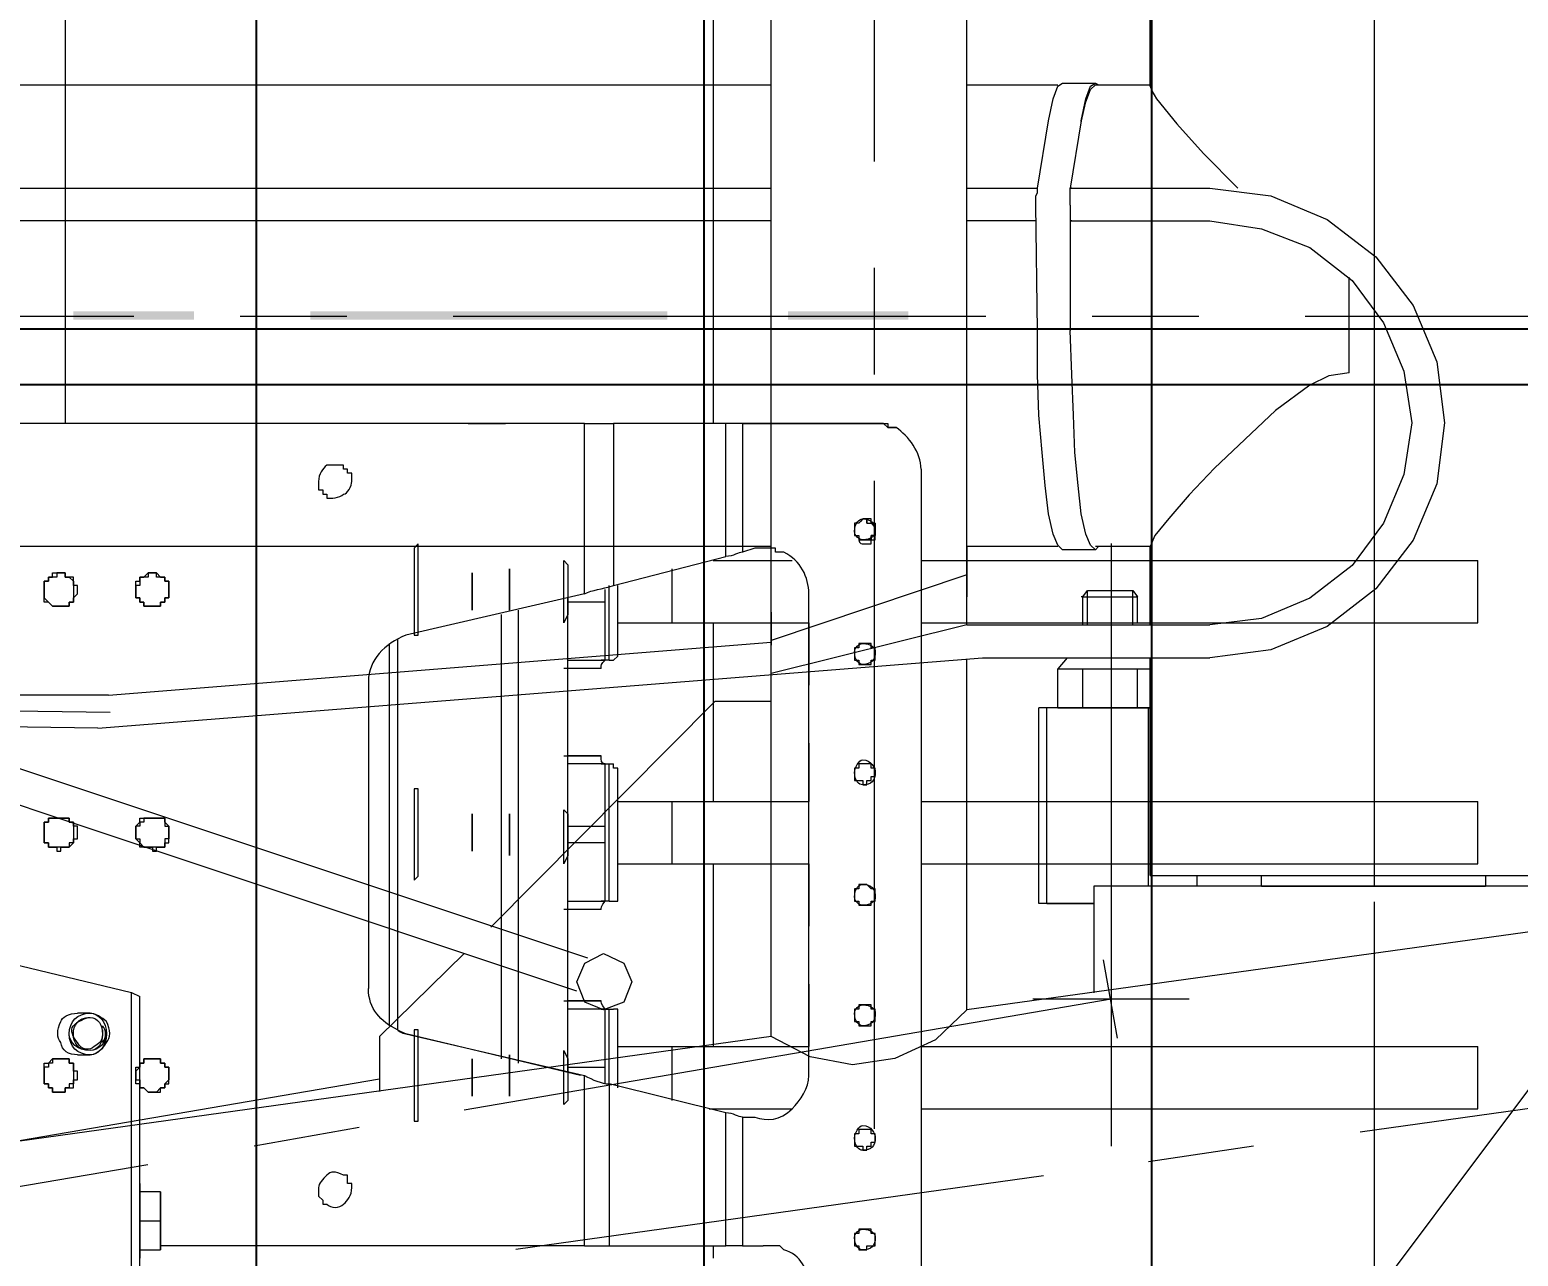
# Model space of a CAD drawing. Header units: millimetres. Extents: x 25083 to 52777, y 24772 to 45779.
# Drawn here: x 39298.4 to 39431.4, y 33623.3 to 33732.9 of the extents above; entities that cross this region are included whole.
import ezdxf

# ---------------------------------------------------------------- set-up
doc = ezdxf.new("R2010")
doc.units = ezdxf.units.MM
doc.layers.add('小车', color=7, linetype='Continuous')
doc.styles.get("Standard").update_dxf_attribs({"font": ''})
doc.styles.get('Standard').set_extended_font_data('SimSun')
doc.dimstyles.new('15', dxfattribs={"dimtxt": 15, "dimasz": 10, "dimexe": 2, "dimexo": 1, "dimgap": 1, "dimtad": 1, "dimdsep": 46, "dimtxsty": 'Standard', "dimcen": 2.5, "dimadec": 0, "dimazin": 0, "dimtfac": 1, "dimtmove": 2, "dimatfit": 3, "dimfxl": 1, "dimtolj": 1, "dimarcsym": 0})
doc.dimstyles.new('ISO-25', dxfattribs={"dimtxt": 2.5, "dimasz": 2.5, "dimexe": 1.25, "dimexo": 0.625, "dimtad": 1, "dimtxsty": 'Standard', "dimcen": 2.5, "dimadec": 0, "dimazin": 0, "dimtfac": 1, "dimtmove": 0, "dimatfit": 3, "dimfxl": 1, "dimarcsym": 0})

# ---------------------------------------------------------------- blocks, each defined once
blk = doc.blocks.new('*D925')
at = {"color": 0, "lineweight": -2}
for p, q in [((29677.86, 34881.66), (29677.86, 32448.29)), ((40733.02, 34757.65), (40733.02, 32448.29)), ((29680.36, 32449.54), (40730.52, 32449.54))]:
    blk.add_line(p, q, dxfattribs=at)
at = {"color": 0}
for points in [[(29680.36, 32449.96), (29680.36, 32449.13), (29677.86, 32449.54)], [(40730.52, 32449.13), (40730.52, 32449.96), (40733.02, 32449.54)]]:
    blk.add_solid(points, dxfattribs=at)
at = {"layer": 'DEFPOINTS', "color": 0}
for p in [(29677.86, 34882.29), (40733.02, 34758.27), (40733.02, 32449.54)]:
    blk.add_point(p, dxfattribs=at)
at = {"color": 0, "insert": (35205.44, 32451.63), "char_height": 2.5, "attachment_point": 5}
blk.add_mtext('11055,15', dxfattribs=at)
blk = doc.blocks.new('zw$D2F4')
h = blk.add_hatch(color=7)
edge = h.paths.add_edge_path(flags=0)
edge.add_spline(control_points=[(528.44, 114.01), (528.44, 114.01), (528.44, 124.78), (528.44, 124.78), (528.44, 124.78), (527.7, 124.78), (527.7, 124.78), (527.7, 124.78), (527.7, 114.01), (527.7, 114.01), (527.7, 114.01), (528.44, 114.01), (528.44, 114.01), (528.44, 114.01), (528.44, 114.01), (528.44, 114.01)], knot_values=[0, 0, 0, 0, 1, 1, 1, 2, 2, 2, 3, 3, 3, 4, 4, 4, 5, 5, 5, 5], degree=3, periodic=0)
edge = h.paths.add_edge_path(flags=0)
edge.add_spline(control_points=[(528.44, 135.55), (528.44, 135.55), (528.44, 167.48), (528.44, 167.48), (528.44, 167.48), (527.7, 167.48), (527.7, 167.48), (527.7, 167.48), (527.7, 135.55), (527.7, 135.55), (527.7, 135.55), (528.44, 135.55), (528.44, 135.55), (528.44, 135.55), (528.44, 135.55), (528.44, 135.55)], knot_values=[0, 0, 0, 0, 1, 1, 1, 2, 2, 2, 3, 3, 3, 4, 4, 4, 5, 5, 5, 5], degree=3, periodic=0)
edge = h.paths.add_edge_path(flags=0)
edge.add_spline(control_points=[(528.44, 177.88), (528.44, 177.88), (528.44, 188.65), (528.44, 188.65), (528.44, 188.65), (527.7, 188.65), (527.7, 188.65), (527.7, 188.65), (527.7, 177.88), (527.7, 177.88), (527.7, 177.88), (528.44, 177.88), (528.44, 177.88), (528.44, 177.88), (528.44, 177.88), (528.44, 177.88)], knot_values=[0, 0, 0, 0, 1, 1, 1, 2, 2, 2, 3, 3, 3, 4, 4, 4, 5, 5, 5, 5], degree=3, periodic=0)
edge = h.paths.add_edge_path(flags=0)
edge.add_spline(control_points=[(528.44, 199.42), (528.44, 199.42), (528.44, 231.36), (528.44, 231.36), (528.44, 231.36), (527.7, 231.36), (527.7, 231.36), (527.7, 231.36), (527.7, 199.42), (527.7, 199.42), (527.7, 199.42), (528.44, 199.42), (528.44, 199.42), (528.44, 199.42), (528.44, 199.42), (528.44, 199.42)], knot_values=[0, 0, 0, 0, 1, 1, 1, 2, 2, 2, 3, 3, 3, 4, 4, 4, 5, 5, 5, 5], degree=3, periodic=0)
at = {"color": 7, "lineweight": 5}
for points in [[(518.42, 142.97), (518.42, 199.05)], [(518.42, 153.37), (518.42, 198.31)], [(461.6, 189.76), (461.6, 190.51), (461.23, 190.51), (461.23, 190.88), (460.86, 190.88), (460.86, 191.25), (459.37, 191.25), (459.37, 190.88), (459, 190.88), (459, 190.51), (458.63, 190.51), (458.63, 189.76)], [(458.63, 189.76), (458.63, 190.51), (459, 190.51), (459, 190.88), (459.37, 190.88), (459.37, 191.25), (461.23, 191.25), (461.23, 190.88), (461.6, 190.51), (461.6, 189.76)], [(483.14, 189.76), (483.14, 190.88), (482.77, 190.88), (482.77, 191.25), (482.4, 191.25), (480.91, 191.25), (480.91, 190.88), (480.54, 190.88), (480.54, 190.14), (480.17, 190.14), (480.17, 189.76)], [(480.54, 189.76), (480.54, 190.88), (480.91, 190.88), (480.91, 191.25), (481.28, 191.25), (482.77, 191.25), (482.77, 190.88), (483.14, 190.88), (483.14, 189.76)], [(505.05, 189.76), (505.05, 190.14), (504.68, 190.14), (504.68, 190.88), (504.31, 190.88), (504.31, 191.25), (502.82, 191.25), (502.08, 190.51), (502.08, 189.76)], [(502.08, 189.76), (502.08, 190.51), (502.45, 190.88), (502.45, 191.25), (502.82, 191.25), (504.31, 191.25), (504.31, 190.88), (504.68, 190.88), (504.68, 190.51), (505.05, 190.51), (505.05, 189.76)], [(458.63, 189.76), (458.63, 189.39), (459, 189.39), (459, 188.65), (459.37, 188.65), (459.74, 188.65), (459.74, 188.28), (460.49, 188.28), (460.49, 188.65), (461.23, 188.65), (461.23, 189.02), (461.6, 189.02), (461.6, 189.76)], [(461.6, 189.76), (461.6, 189.02), (461.23, 189.02), (461.23, 188.65), (460.86, 188.65), (459.37, 188.65), (459.37, 189.02), (459, 189.02), (459, 189.39), (458.63, 189.39), (458.63, 189.76)], [(480.17, 189.76), (480.54, 189.76), (480.54, 189.02), (480.91, 188.65), (481.28, 188.65), (481.28, 188.28), (482.4, 188.28), (482.4, 188.65), (482.77, 188.65), (482.77, 189.02), (483.14, 189.02), (483.14, 189.76)], [(483.14, 189.76), (483.14, 189.02), (482.77, 189.02), (482.77, 188.65), (482.4, 188.65), (480.91, 188.65), (480.91, 189.02), (480.54, 189.02), (480.54, 189.76)], [(502.08, 189.76), (502.08, 189.02), (502.45, 189.02), (502.45, 188.65), (502.82, 188.65), (503.19, 188.28), (503.93, 188.28), (503.93, 188.65), (504.68, 188.65), (504.68, 189.39), (505.05, 189.39), (505.05, 189.76)], [(505.05, 189.76), (505.05, 189.39), (504.68, 189.39), (504.68, 189.02), (504.31, 188.65), (502.45, 188.65), (502.45, 189.02), (502.08, 189.02), (502.08, 189.76)], [(580.06, 189.39), (518.42, 189.39)], [(427.06, 182.71), (467.17, 182.71)], [(444.89, 182.71), (443.77, 182.71)], [(447.12, 182.71), (444.52, 182.71)], [(444.52, 182.71), (444.52, 180.85)], [(444.89, 182.71), (445.63, 182.71)], [(445.63, 182.71), (447.12, 182.71)], [(449.72, 182.71), (447.12, 182.71)], [(447.12, 182.71), (447.12, 180.85)], [(448.97, 182.71), (447.12, 182.71)], [(449.72, 182.71), (448.97, 182.71)], [(450.46, 182.71), (449.72, 182.71)], [(449.72, 180.85), (449.72, 182.71)], [(461.6, 181.59), (461.6, 182.34), (461.23, 182.34), (461.23, 182.71), (460.86, 182.71), (460.49, 183.08), (459.74, 183.08), (459.74, 182.71), (459, 182.71), (459, 182.34), (458.63, 181.97), (458.63, 181.59)], [(458.63, 181.59), (458.63, 181.97), (459, 182.34), (459, 182.71), (459.37, 182.71), (459.37, 183.08), (460.86, 183.08), (460.86, 182.71), (461.23, 182.71), (461.23, 182.34), (461.6, 182.34), (461.6, 181.59)], [(467.54, 183.45), (467.17, 182.71)], [(483.14, 181.59), (483.14, 182.34), (482.77, 182.34), (482.77, 182.71), (482.4, 182.71), (482.4, 183.08), (481.28, 183.08), (481.28, 182.71), (480.91, 182.71), (480.54, 182.34), (480.54, 181.59), (480.17, 181.59)], [(480.54, 181.59), (480.54, 182.71), (480.91, 182.71), (481.28, 183.08), (482.4, 183.08), (482.77, 182.71), (483.14, 182.71), (483.14, 181.59)], [(505.05, 181.59), (505.05, 181.97), (504.68, 181.97), (504.68, 182.71), (504.31, 182.71), (503.93, 182.71), (503.93, 183.08), (502.82, 183.08), (502.82, 182.71), (502.45, 182.71), (502.45, 182.34), (502.08, 182.34), (502.08, 181.59)], [(502.08, 181.59), (502.08, 182.34), (502.45, 182.34), (502.45, 182.71), (502.82, 182.71), (502.82, 183.08), (504.31, 183.08), (504.31, 182.71), (504.68, 182.71), (504.68, 182.34), (505.05, 181.97), (505.05, 181.59)], [(458.63, 181.59), (458.63, 180.85), (459, 180.85), (459, 180.48), (459.37, 180.48), (459.37, 180.11), (460.86, 180.11), (460.86, 180.48), (461.23, 180.48), (461.23, 180.85), (461.6, 180.85), (461.6, 181.59)], [(461.6, 181.59), (461.6, 180.85), (461.23, 180.85), (461.23, 180.48), (460.86, 180.48), (460.86, 180.11), (459.74, 180.11), (459.37, 180.48), (459, 180.48), (459, 180.85), (458.63, 181.22), (458.63, 181.59)], [(480.17, 181.59), (480.17, 181.22), (480.54, 181.22), (480.54, 180.48), (480.91, 180.48), (480.91, 180.11), (482.4, 180.11), (482.77, 180.48), (483.14, 180.48), (483.14, 181.59)], [(483.14, 181.59), (483.14, 180.48), (482.77, 180.48), (482.4, 180.48), (482.4, 180.11), (481.28, 180.11), (481.28, 180.48), (480.54, 180.48), (480.54, 181.59)], [(502.08, 181.59), (502.08, 180.85), (502.45, 180.85), (502.45, 180.48), (502.82, 180.48), (502.82, 180.11), (504.31, 180.11), (504.31, 180.48), (504.68, 180.48), (504.68, 181.22), (505.05, 181.22), (505.05, 181.59)], [(505.05, 181.59), (505.05, 181.22), (504.68, 180.85), (504.68, 180.48), (504.31, 180.48), (504.31, 180.11), (502.82, 180.11), (502.82, 180.48), (502.45, 180.48), (502.45, 180.85), (502.08, 180.85), (502.08, 181.59)], [(444.52, 180.85), (446, 180.85)], [(446, 180.85), (444.52, 180.85)], [(446, 180.85), (444.52, 180.85)], [(444.89, 142.97), (444.89, 180.85)], [(446, 180.85), (448.6, 180.85)], [(448.6, 180.85), (446, 180.85)], [(447.12, 180.85), (446, 180.85)], [(448.6, 180.85), (447.12, 180.85)], [(448.6, 180.85), (449.72, 180.85)], [(449.72, 180.85), (448.6, 180.85)], [(449.72, 180.85), (448.6, 180.85)], [(450.09, 166.74), (449.34, 166.74), (448.97, 166.37), (448.6, 166.37), (448.6, 166)], [(513.22, 166.74), (512.48, 166.74), (512.48, 166.37), (512.1, 166.37), (512.1, 166), (511.73, 166)], [(450.09, 163.77), (450.46, 163.77), (450.46, 164.14), (451.2, 164.14), (451.2, 164.51)], [(513.22, 163.77), (513.96, 163.77), (513.96, 164.14), (514.33, 164.14), (514.33, 164.51), (514.7, 164.51)], [(495.39, 162.28), (467.91, 162.28)], [(464.2, 159.68), (463.83, 158.94)], [(499.11, 159.68), (464.2, 159.68)], [(498.74, 160.43), (464.57, 160.43)], [(460.11, 143.34), (463.83, 158.94)], [(463.83, 158.94), (460.11, 142.97)], [(503.19, 142.97), (499.48, 158.94)], [(460.11, 158.2), (456.03, 158.2), (456.03, 157.83), (458.26, 157.83), (458.63, 157.83), (460.11, 157.83)], [(460.11, 157.83), (464.2, 157.83), (464.2, 158.2), (461.97, 158.2), (461.6, 158.2), (460.11, 158.2)], [(481.65, 158.2), (477.57, 158.2), (477.94, 157.83), (479.8, 157.83), (480.17, 157.83), (481.65, 157.83)], [(481.65, 157.83), (485.74, 157.83), (485.74, 158.2), (483.51, 158.2), (483.14, 158.2), (481.65, 158.2)], [(503.56, 158.2), (499.48, 158.2), (499.48, 157.83), (501.71, 157.83), (502.08, 157.83), (503.19, 157.83)], [(503.19, 157.83), (507.65, 157.83), (507.28, 158.2), (505.42, 158.2), (504.68, 158.2), (503.56, 158.2)], [(503.19, 153), (501.71, 153), (502.08, 153), (503.56, 153)], [(503.56, 153), (505.05, 153), (504.68, 153), (503.19, 153)], [(518.42, 153.37), (518.42, 150.77)], [(461.6, 150.4), (501.33, 150.4)], [(518.42, 150.77), (518.42, 150.4)], [(518.42, 150.4), (518.42, 150.77)], [(518.42, 150.4), (518.42, 150.03)], [(503.56, 149.66), (501.71, 149.66), (502.08, 149.66), (503.19, 149.66)], [(503.19, 149.66), (505.42, 149.66), (504.68, 149.66), (503.56, 149.66)], [(501.71, 148.91), (461.23, 148.91)], [(460.11, 144.46), (457.89, 144.46), (457.51, 144.83), (458.26, 144.83), (458.63, 144.83), (460.11, 144.83)], [(460.11, 144.83), (462.34, 144.83), (461.6, 144.46), (460.11, 144.46)], [(460.49, 144.46), (502.82, 144.46)], [(460.86, 144.46), (460.86, 141.12)], [(466.06, 141.12), (466.06, 144.46)], [(466.8, 144.83), (466.8, 141.49)], [(466.8, 141.49), (466.8, 144.46)], [(474.97, 141.49), (474.97, 144.83)], [(475.71, 144.46), (475.71, 141.12)], [(481.65, 144.46), (479.8, 144.46), (479.05, 144.83), (480.17, 144.83), (481.65, 144.83)], [(480.91, 141.12), (480.91, 144.46)], [(481.65, 144.83), (483.88, 144.83), (483.51, 144.46), (483.14, 144.46), (481.65, 144.46)], [(482.4, 144.46), (482.4, 141.12)], [(487.97, 141.12), (487.97, 144.46)], [(488.71, 144.83), (488.71, 141.49)], [(488.71, 141.49), (488.71, 144.46)], [(496.51, 141.49), (496.51, 144.83)], [(497.25, 144.46), (497.25, 141.12)], [(503.19, 144.46), (501.33, 144.46), (500.59, 144.83), (501.71, 144.83), (502.08, 144.83), (503.56, 144.83)], [(502.45, 141.12), (502.45, 144.46)], [(503.56, 144.83), (506.16, 144.83), (505.79, 144.46), (505.05, 144.46), (504.68, 144.46), (503.19, 144.46)], [(444.89, 142.97), (460.11, 142.97)], [(503.19, 142.97), (518.42, 142.97)], [(459.37, 141.12), (459.74, 141.12)], [(459.74, 141.12), (460.11, 141.12)], [(460.11, 141.12), (460.86, 141.12)], [(460.86, 141.12), (466.06, 141.12)], [(466.06, 141.49), (466.06, 140.75)], [(475.71, 140.75), (475.71, 141.49)], [(475.71, 141.12), (480.91, 141.12)], [(482.4, 141.12), (487.97, 141.12)], [(487.97, 141.49), (487.97, 140.75)], [(497.25, 140.75), (497.25, 141.49)], [(497.25, 141.12), (502.45, 141.12)], [(502.45, 141.12), (503.56, 141.12)], [(459.37, 140.75), (444.89, 140.75)], [(444.89, 140.75), (444.89, 130.35)], [(456.77, 130.35), (459.37, 140.75)], [(459.37, 140.75), (466.06, 140.75)], [(462.71, 140), (462.71, 135.17)], [(463.46, 140), (466.06, 140), (466.06, 140.37)], [(466.06, 140.75), (466.06, 140.37)], [(475.71, 140.75), (475.71, 140), (476.45, 140), (479.05, 140)], [(475.71, 140.75), (483.51, 140.75), (484.25, 140.75), (487.97, 140.75)], [(479.05, 140), (479.05, 135.17)], [(484.62, 140), (484.62, 135.17)], [(484.99, 140), (487.59, 140), (487.59, 140.37), (487.97, 140.37)], [(487.97, 140.75), (487.97, 140.37)], [(497.25, 140.75), (497.25, 140.37), (497.62, 140), (497.99, 140), (500.59, 140)], [(497.25, 140.75), (500.96, 140.75), (501.33, 140.75), (503.19, 140.75)], [(500.59, 140), (500.59, 135.17)], [(503.19, 140.75), (503.93, 140.75)], [(503.56, 140), (503.93, 140)], [(518.42, 140.37), (503.93, 140.37)], [(503.93, 140.37), (506.53, 130.35)], [(518.42, 130.35), (518.42, 140.37)], [(460.11, 135.17), (457.89, 135.17)], [(462.71, 135.17), (460.11, 135.17)], [(462.71, 135.17), (462.71, 122.92)], [(479.05, 135.17), (479.05, 122.92)], [(481.65, 135.17), (479.05, 135.17)], [(484.62, 135.17), (481.65, 135.17)], [(484.62, 135.17), (484.62, 122.92)], [(500.59, 135.17), (500.59, 122.92)], [(503.19, 135.17), (500.59, 135.17)], [(505.42, 135.17), (503.19, 135.17)], [(457.14, 131.83), (457.14, 124.41)], [(444.89, 131.46), (443.77, 131.46)], [(479.05, 131.46), (462.71, 131.46)], [(500.59, 131.46), (484.62, 131.46)], [(506.16, 131.46), (506.16, 124.41)], [(580.06, 131.46), (518.42, 131.46)], [(444.89, 130.35), (456.77, 130.35)], [(506.53, 130.35), (518.42, 130.35)], [(456.4, 128.86), (444.89, 128.86)], [(444.89, 128.86), (444.89, 127)], [(456.4, 128.86), (456.4, 127.75)], [(518.42, 128.86), (506.91, 128.86)], [(507.28, 127.75), (506.91, 128.86)], [(506.91, 125.15), (506.91, 125.89), (507.28, 125.89), (507.28, 127.38), (507.28, 127.75)], [(518.42, 128.86), (518.42, 116.98)], [(518.42, 116.98), (518.42, 128.86)], [(444.52, 125.15), (444.89, 125.52), (444.89, 127)], [(460.11, 122.92), (503.19, 122.92)], [(467.91, 122.92), (462.71, 122.92)], [(463.08, 122.92), (467.91, 122.92)], [(463.08, 122.92), (467.91, 122.92)], [(468.28, 122.92), (467.91, 122.92)], [(468.28, 122.92), (467.91, 122.92)], [(473.85, 122.92), (473.48, 122.92)], [(473.48, 122.92), (473.85, 122.92)], [(478.68, 122.92), (473.85, 122.92)], [(478.68, 122.92), (473.85, 122.92)], [(479.05, 122.92), (473.85, 122.92)], [(489.82, 122.92), (484.62, 122.92)], [(484.62, 122.92), (484.99, 122.92)], [(484.99, 122.92), (484.62, 122.92)], [(484.99, 122.92), (489.82, 122.92)], [(484.99, 122.92), (489.82, 122.92)], [(495.39, 122.92), (495.02, 122.92)], [(495.39, 122.92), (500.22, 122.92)], [(500.22, 122.92), (495.39, 122.92)], [(500.59, 122.92), (495.39, 122.92)], [(500.59, 122.92), (500.22, 122.92)], [(500.59, 122.92), (500.22, 122.92)], [(445.63, 118.83), (444.89, 118.83), (444.89, 118.46), (444.52, 118.46)], [(444.52, 118.46), (444.52, 117.72), (444.89, 117.72), (444.89, 117.35), (444.89, 116.98), (445.63, 116.98)], [(446.37, 117.72), (446.37, 118.46), (446, 118.46), (446, 118.83), (445.63, 118.83)], [(453.8, 118.46), (453.8, 118.09), (453.43, 118.09), (453.43, 117.72), (453.8, 117.72), (453.8, 117.35), (454.17, 117.35), (454.17, 116.98), (454.54, 116.98)], [(454.54, 118.83), (453.8, 118.83), (453.8, 118.46)], [(455.29, 117.72), (455.29, 118.46), (454.91, 118.46), (454.91, 118.83), (454.54, 118.83)], [(465.68, 118.83), (464.94, 118.83), (464.94, 118.46), (464.57, 118.46)], [(464.57, 118.46), (464.57, 117.35), (464.94, 117.35), (464.94, 116.98), (465.68, 116.98)], [(466.43, 117.72), (466.43, 118.46), (466.06, 118.46), (466.06, 118.83), (465.68, 118.83)], [(476.08, 118.83), (475.71, 118.83), (475.71, 118.46), (475.34, 118.46)], [(475.34, 118.46), (475.34, 117.35), (475.71, 117.35), (475.71, 116.98), (476.08, 116.98)], [(477.2, 117.72), (477.2, 118.46), (476.82, 118.46), (476.82, 118.83), (476.08, 118.83)], [(486.48, 118.46), (486.48, 118.09), (486.11, 118.09), (486.11, 117.72), (486.48, 117.72), (486.48, 117.35), (486.85, 117.35), (486.85, 116.98), (487.22, 116.98)], [(487.22, 118.83), (486.48, 118.83), (486.48, 118.46)], [(487.97, 117.72), (487.97, 118.46), (487.59, 118.46), (487.59, 118.83), (487.22, 118.83)], [(497.99, 118.83), (497.25, 118.83), (497.25, 118.46), (496.88, 118.46)], [(496.88, 118.46), (496.88, 117.35), (497.25, 117.35), (497.25, 116.98), (497.99, 116.98)], [(498.74, 117.72), (498.74, 118.46), (498.36, 118.46), (498.36, 118.83), (497.99, 118.83)], [(508.39, 118.46), (508.02, 118.46)], [(508.02, 118.46), (508.02, 118.09)], [(508.76, 118.83), (508.39, 118.83)], [(509.13, 118.83), (508.76, 118.83)], [(445.63, 116.98), (446, 116.98), (446, 117.35), (446.37, 117.35), (446.37, 117.72)], [(454.54, 116.98), (454.91, 116.98), (454.91, 117.35), (455.29, 117.35), (455.29, 117.72)], [(465.68, 116.98), (466.06, 116.98), (466.06, 117.35), (466.43, 117.35), (466.43, 117.72)], [(476.08, 116.98), (476.82, 116.98), (476.82, 117.35), (477.2, 117.72)], [(487.22, 116.98), (487.59, 116.98), (487.59, 117.35), (487.97, 117.35), (487.97, 117.72)], [(497.99, 116.98), (498.36, 116.98), (498.36, 117.35), (498.74, 117.35), (498.74, 117.72)], [(507.65, 118.09), (507.65, 117.72)], [(507.65, 117.72), (507.65, 117.35), (508.02, 117.35)], [(508.02, 118.09), (508.02, 117.35)], [(508.76, 116.98), (508.39, 116.98), (508.39, 117.35), (508.02, 117.35), (508.02, 117.72), (508.02, 118.09)], [(508.76, 116.98), (508.39, 116.98), (508.39, 117.35), (508.02, 117.35), (508.02, 117.72), (508.02, 118.09)], [(508.02, 117.35), (508.39, 117.35)], [(509.5, 117.35), (509.5, 116.98), (509.13, 116.98)], [(509.88, 117.72), (509.5, 117.72)], [(509.5, 116.98), (509.5, 117.35), (509.88, 117.35), (509.88, 117.72)], [(509.88, 117.72), (509.5, 117.72)], [(509.5, 117.72), (509.5, 117.35)], [(509.5, 117.72), (509.5, 117.35)], [(508.02, 116.98), (508.76, 116.98)], [(508.39, 116.98), (509.13, 116.98)], [(508.76, 116.98), (509.13, 116.98)], [(509.13, 116.98), (508.76, 116.98)], [(509.13, 116.98), (508.76, 116.98)], [(509.13, 116.98), (509.5, 116.98)], [(509.13, 116.98), (509.5, 116.98)], [(518.05, 115.12), (518.05, 115.86), (518.42, 116.24), (518.42, 116.98)], [(518.42, 116.98), (518.42, 115.86), (518.05, 115.86), (518.05, 115.12)], [(514.33, 112.89), (417.04, 112.89)], [(457.14, 112.89), (457.14, 63.13)], [(462.71, 112.89), (462.71, 63.13)], [(479.05, 112.89), (479.05, 63.13)], [(484.62, 112.89), (484.62, 63.13)], [(500.59, 112.89), (500.59, 63.13)], [(506.16, 112.89), (506.16, 63.13)], [(457.14, 63.13), (458.26, 63.13), (460.11, 63.13)], [(460.11, 63.13), (462.71, 63.13)], [(479.05, 63.13), (479.8, 63.13), (481.65, 63.13)], [(481.65, 63.13), (484.25, 63.13), (484.62, 63.13)], [(500.59, 63.13), (501.33, 63.13), (503.19, 63.13)], [(503.19, 63.13), (505.79, 63.13), (506.16, 63.13)]]:
    blk.add_lwpolyline(points, dxfattribs=at)
at = {"color": 7, "lineweight": 0}
for points in [[(470.14, 194.22), (467.54, 183.45)], [(461.97, 188.28), (461.97, 187.16)], [(465.68, 187.16), (465.68, 188.28)], [(427.06, 183.45), (467.54, 183.45)]]:
    blk.add_lwpolyline(points, dxfattribs=at)
at = {"color": 7, "lineweight": 5}
for points in [[(460.11, 153), (458.26, 153), (458.63, 153)], [(460.11, 153), (461.6, 153)], [(481.65, 153), (480.17, 153)], [(481.65, 153), (483.51, 153), (483.14, 153)], [(460.11, 149.66), (458.26, 149.66), (458.63, 149.66)], [(460.11, 149.66), (461.97, 149.66), (461.6, 149.66)], [(481.65, 149.66), (479.8, 149.66), (480.17, 149.66)], [(481.65, 149.66), (483.51, 149.66), (483.14, 149.66)]]:
    blk.add_lwpolyline(points, close=True, dxfattribs=at)
at = {"color": 7, "lineweight": 0}
for points in [[(461.97, 188.28), (461.97, 189.02), (462.34, 189.76), (463.08, 189.76)], [(463.08, 189.76), (463.46, 190.14), (464.2, 190.14), (464.94, 189.76)], [(463.08, 188.28), (463.46, 188.65), (464.2, 189.02), (464.57, 188.65)], [(464.94, 189.76), (465.31, 189.76), (465.68, 189.02), (465.68, 188.28)], [(462.71, 186.79), (462.34, 187.16), (462.34, 187.91), (463.08, 188.28)], [(464.57, 188.65), (464.94, 188.28), (465.31, 187.54), (465.31, 187.16)], [(461.97, 187.16), (461.97, 186.79), (462.34, 186.05), (463.08, 185.68)], [(464.2, 186.05), (463.46, 186.05), (463.08, 186.05), (462.71, 186.79)], [(464.94, 185.68), (465.31, 186.05), (465.68, 186.79), (465.68, 187.16)], [(463.08, 185.68), (463.46, 185.31), (464.2, 185.31), (464.94, 185.68)]]:
    blk.add_open_spline(points, degree=3, dxfattribs=at)
at = {"color": 7, "lineweight": 5}
for points in [[(463.83, 189.02), (462.71, 189.02), (461.97, 188.28), (461.97, 187.16), (461.97, 186.42), (462.71, 185.68), (463.83, 185.68), (464.94, 185.68), (465.68, 186.42), (465.68, 187.16), (465.68, 188.28), (464.94, 189.02), (463.83, 189.02)], [(463.83, 189.02), (463.08, 189.02), (462.34, 188.28), (462.34, 187.16), (462.34, 186.42), (463.08, 185.68), (463.83, 185.68), (464.94, 185.68), (465.68, 186.42), (465.68, 187.16), (465.68, 188.28), (464.94, 189.02), (463.83, 189.02)], [(463.83, 188.65), (463.08, 188.65), (462.34, 188.28), (462.34, 187.16), (462.34, 186.42), (463.08, 186.05), (463.83, 186.05), (464.57, 186.05), (465.31, 186.42), (465.31, 187.16), (465.31, 188.28), (464.57, 188.65), (463.83, 188.65)], [(445.63, 118.83), (444.89, 118.83), (444.52, 118.46), (444.52, 118.09), (444.52, 117.35), (444.89, 116.98), (445.63, 116.98), (446, 116.98), (446.37, 117.35), (446.37, 118.09), (446.37, 118.46), (446, 118.83), (445.63, 118.83)], [(445.63, 118.83), (444.89, 118.83), (444.52, 118.46), (444.52, 118.09), (444.52, 117.35), (444.89, 116.98), (445.63, 116.98), (446, 116.98), (446.37, 117.35), (446.37, 118.09), (446.37, 118.46), (446, 118.83), (445.63, 118.83)], [(454.54, 118.83), (453.8, 118.83), (453.43, 118.46), (453.43, 118.09), (453.43, 117.35), (453.8, 116.98), (454.54, 116.98), (454.91, 116.98), (455.66, 117.35), (455.66, 118.09), (455.66, 118.46), (454.91, 118.83), (454.54, 118.83)], [(454.54, 118.83), (453.8, 118.83), (453.43, 118.46), (453.43, 118.09), (453.43, 117.35), (453.8, 116.98), (454.54, 116.98), (454.91, 116.98), (455.66, 117.35), (455.66, 118.09), (455.66, 118.46), (454.91, 118.83), (454.54, 118.83)], [(465.68, 118.83), (464.94, 118.83), (464.57, 118.46), (464.57, 118.09), (464.57, 117.35), (464.94, 116.98), (465.68, 116.98), (466.06, 116.98), (466.43, 117.35), (466.43, 118.09), (466.43, 118.46), (466.06, 118.83), (465.68, 118.83)], [(465.68, 118.83), (464.94, 118.83), (464.57, 118.46), (464.57, 118.09), (464.57, 117.35), (464.94, 116.98), (465.68, 116.98), (466.06, 116.98), (466.43, 117.35), (466.43, 118.09), (466.43, 118.46), (466.06, 118.83), (465.68, 118.83)], [(476.08, 118.83), (475.71, 118.83), (475.34, 118.46), (475.34, 118.09), (475.34, 117.35), (475.71, 116.98), (476.08, 116.98), (476.82, 116.98), (477.2, 117.35), (477.2, 118.09), (477.2, 118.46), (476.82, 118.83), (476.08, 118.83)], [(476.08, 118.83), (475.71, 118.83), (475.34, 118.46), (475.34, 118.09), (475.34, 117.35), (475.71, 116.98), (476.08, 116.98), (476.82, 116.98), (477.2, 117.35), (477.2, 118.09), (477.2, 118.46), (476.82, 118.83), (476.08, 118.83)], [(487.22, 118.83), (486.48, 118.83), (486.11, 118.46), (486.11, 118.09), (486.11, 117.35), (486.48, 116.98), (487.22, 116.98), (487.59, 116.98), (488.34, 117.35), (488.34, 118.09), (488.34, 118.46), (487.59, 118.83), (487.22, 118.83)], [(487.22, 118.83), (486.48, 118.83), (486.11, 118.46), (486.11, 118.09), (486.11, 117.35), (486.48, 116.98), (487.22, 116.98), (487.59, 116.98), (488.34, 117.35), (488.34, 118.09), (488.34, 118.46), (487.59, 118.83), (487.22, 118.83)], [(497.99, 118.83), (497.25, 118.83), (496.88, 118.46), (496.88, 118.09), (496.88, 117.35), (497.25, 116.98), (497.99, 116.98), (498.36, 116.98), (498.74, 117.35), (498.74, 118.09), (498.74, 118.46), (498.36, 118.83), (497.99, 118.83)], [(497.99, 118.83), (497.25, 118.83), (496.88, 118.46), (496.88, 118.09), (496.88, 117.35), (497.25, 116.98), (497.99, 116.98), (498.36, 116.98), (498.74, 117.35), (498.74, 118.09), (498.74, 118.46), (498.36, 118.83), (497.99, 118.83)], [(508.76, 118.83), (508.39, 118.83), (508.02, 118.46), (508.02, 118.09), (508.02, 117.35), (508.39, 116.98), (508.76, 116.98), (509.5, 116.98), (509.88, 117.35), (509.88, 118.09), (509.88, 118.46), (509.5, 118.83), (508.76, 118.83)], [(508.76, 118.83), (508.39, 118.83), (508.02, 118.46), (508.02, 118.09), (508.02, 117.35), (508.39, 116.98), (508.76, 116.98), (509.5, 116.98), (509.88, 117.35), (509.88, 118.09), (509.88, 118.46), (509.5, 118.83), (508.76, 118.83)]]:
    blk.add_open_spline(points, degree=3, knots=[0, 0, 0, 0, 1, 1, 1, 2, 2, 2, 3, 3, 3, 4, 4, 4, 4], dxfattribs=at)
for points in [[(463.08, 186.05), (463.46, 185.68), (464.2, 185.68), (464.57, 186.05)], [(451.2, 166), (450.83, 166.37), (450.46, 166.74), (450.09, 166.74)], [(514.7, 166), (514.33, 166.37), (513.96, 166.74), (513.22, 166.74)], [(448.6, 166), (448.23, 165.63), (448.23, 164.88), (448.6, 164.51)], [(451.2, 164.51), (451.57, 165.25), (451.57, 165.63), (451.2, 166)], [(511.73, 166), (511.73, 165.63), (511.73, 164.88), (512.1, 164.51)], [(514.7, 164.51), (514.7, 165.25), (514.7, 165.63), (514.7, 166)], [(448.6, 164.51), (448.97, 164.14), (449.34, 163.77), (450.09, 163.77)], [(512.1, 164.51), (512.1, 164.14), (512.85, 163.77), (513.22, 163.77)], [(464.2, 159.68), (464.94, 161.17), (466.06, 162.28), (467.91, 162.28)], [(499.48, 158.94), (498.74, 160.8), (497.25, 162.28), (495.39, 162.28)], [(464.2, 159.68), (464.2, 159.68), (463.83, 159.31), (463.83, 158.94)], [(444.89, 142.97), (444.89, 142.23), (444.89, 141.49), (444.89, 140.75)], [(460.11, 142.97), (459.74, 142.23), (459.37, 141.49), (459.37, 140.75)], [(503.19, 142.97), (503.56, 142.23), (503.56, 141.49), (503.93, 140.37)], [(518.42, 142.97), (518.42, 142.23), (518.42, 141.49), (518.42, 140.37)], [(466.06, 141.12), (466.43, 141.49), (466.8, 141.49), (466.8, 141.49)], [(474.97, 141.49), (474.97, 141.49), (475.34, 141.49), (475.71, 141.12)], [(480.91, 141.12), (481.28, 141.12), (482.02, 141.12), (482.4, 141.12)], [(487.97, 141.12), (487.97, 141.49), (488.34, 141.49), (488.71, 141.49)], [(496.51, 141.49), (496.88, 141.49), (496.88, 141.49), (497.25, 141.12)], [(459, 140), (459.74, 140), (460.49, 140), (461.23, 140)], [(461.23, 140), (461.6, 140), (461.6, 140), (461.97, 140)], [(461.97, 140), (462.34, 140), (462.71, 140), (463.46, 140)], [(479.05, 140), (479.42, 140), (479.8, 140), (479.8, 140)], [(479.8, 140), (480.17, 140), (480.54, 140), (480.91, 140)], [(480.91, 140), (481.65, 140), (482.02, 140), (482.77, 140)], [(482.77, 140), (483.14, 140), (483.51, 140), (483.51, 140)], [(483.51, 140), (484.25, 140), (484.62, 140), (484.99, 140)], [(500.59, 140), (500.96, 140), (501.33, 140), (501.71, 140)], [(501.71, 140), (501.71, 140), (502.08, 140), (502.45, 140)], [(502.45, 140), (502.82, 140), (503.19, 140), (503.56, 140)], [(444.89, 128.86), (444.89, 129.23), (444.89, 129.6), (444.89, 130.35)], [(456.4, 128.86), (456.4, 129.23), (456.77, 129.6), (456.77, 130.35)], [(506.91, 128.86), (506.91, 129.23), (506.53, 129.6), (506.53, 130.35)], [(518.42, 128.86), (518.42, 129.23), (518.42, 129.6), (518.42, 130.35)], [(456.4, 127.75), (456.03, 126.63), (456.03, 125.52), (457.14, 124.41)], [(441.17, 122.92), (442.66, 122.92), (444.15, 123.66), (444.52, 125.15)], [(503.19, 122.92), (504.68, 122.92), (506.16, 123.66), (506.91, 125.15)], [(457.14, 124.41), (457.89, 123.66), (459, 122.92), (460.11, 122.92)], [(508.02, 118.46), (507.65, 118.46), (507.65, 118.09), (507.65, 118.09)], [(508.39, 118.83), (508.39, 118.83), (508.39, 118.46), (508.39, 118.46)], [(508.76, 118.83), (508.76, 118.83), (508.76, 118.83), (508.76, 118.83)], [(509.5, 118.83), (509.13, 118.83), (509.13, 118.83), (509.13, 118.83)], [(509.13, 118.83), (509.13, 118.83), (509.13, 118.83), (509.13, 118.83)], [(509.13, 118.83), (509.13, 118.83), (509.13, 118.83), (509.13, 118.83)], [(509.5, 118.46), (509.5, 118.83), (509.5, 118.83), (509.5, 118.83)], [(509.88, 118.09), (509.5, 118.46), (509.5, 118.46), (509.5, 118.46)], [(509.5, 118.46), (509.5, 118.46), (509.5, 118.46), (509.5, 118.46)], [(508.02, 117.35), (508.02, 116.98), (508.02, 116.98), (508.02, 116.98)], [(509.13, 116.98), (509.13, 116.98), (509.5, 117.35), (509.5, 117.35)], [(509.5, 117.72), (509.5, 117.72), (509.5, 117.72), (509.88, 117.72)], [(509.5, 117.35), (509.5, 117.35), (509.5, 117.35), (509.5, 117.35)], [(509.88, 117.72), (509.88, 117.72), (509.88, 117.72), (509.88, 118.09)], [(509.88, 118.09), (509.88, 118.09), (509.88, 118.09), (509.88, 118.09)], [(508.02, 116.98), (508.39, 116.98), (508.39, 116.98), (508.39, 116.98)], [(509.13, 116.98), (509.13, 116.98), (509.13, 116.98), (509.13, 116.98)], [(509.13, 116.98), (509.13, 116.98), (509.13, 116.98), (509.13, 116.98)], [(514.33, 112.89), (515.82, 112.89), (517.3, 114.01), (518.05, 115.12)]]:
    blk.add_open_spline(points, degree=3, dxfattribs=at)
blk = doc.blocks.new('*D469')
at = {"layer": 'DEFPOINTS', "color": 0}
for p in [(36061.19, 116692.22), (36180.04, 116685.35), (36180.04, 116527.03)]:
    blk.add_point(p, dxfattribs=at)
at = {"layer": '小车', "color": 0, "linetype": 'Continuous', "lineweight": -2}
for p, q in [((36061.19, 116691.22), (36061.19, 116525.03)), ((36180.04, 116684.35), (36180.04, 116525.03)), ((36071.19, 116527.03), (36084.17, 116527.03)), ((36170.04, 116527.03), (36146.42, 116527.03))]:
    blk.add_line(p, q, dxfattribs=at)
at = {"layer": '小车', "color": 0}
for points in [[(36071.19, 116528.7), (36071.19, 116525.37), (36061.19, 116527.03)], [(36170.04, 116528.7), (36170.04, 116525.37), (36180.04, 116527.03)]]:
    blk.add_solid(points, dxfattribs=at)
at = {"layer": '小车', "color": 0, "insert": (36115.3, 116527.03), "char_height": 15, "attachment_point": 5}
blk.add_mtext('\\A1;118.85', dxfattribs=at)
blk = doc.blocks.new('*D470')
at = {"layer": 'DEFPOINTS', "color": 0}
for p in [(36180.04, 116639.33), (36197.54, 116639.33), (36197.54, 116438.26)]:
    blk.add_point(p, dxfattribs=at)
at = {"layer": '小车', "color": 0, "linetype": 'Continuous', "lineweight": -2}
for p, q in [((36180.04, 116638.33), (36180.04, 116436.26)), ((36197.54, 116638.33), (36197.54, 116436.26)), ((36170.04, 116438.26), (36160.04, 116438.26)), ((36180.04, 116438.26), (36197.54, 116438.26)), ((36207.54, 116438.26), (36217.54, 116438.26))]:
    blk.add_line(p, q, dxfattribs=at)
at = {"layer": '小车', "color": 0}
for points in [[(36170.04, 116439.93), (36170.04, 116436.59), (36180.04, 116438.26)], [(36207.54, 116439.93), (36207.54, 116436.59), (36197.54, 116438.26)]]:
    blk.add_solid(points, dxfattribs=at)
at = {"layer": '小车', "color": 0, "insert": (36193.65, 116438.26), "char_height": 15, "attachment_point": 5}
blk.add_mtext('\\A1;17.5', dxfattribs=at)
blk = doc.blocks.new('zw$AA32')
at = {"color": 6}
for points in [[(791.32, 227.5), (10738.68, 227.5)], [(10738.68, 222.5), (791.32, 222.5)]]:
    blk.add_lwpolyline(points, dxfattribs=at)
blk = doc.blocks.new('A$C1A4175F5')
at = {"layer": '小车', "color": 7, "lineweight": 0}
for points in [[(247.215, 442.635), (867.071, 649.533)], [(246.235, 445.574), (853.493, 648.133)], [(229.857, 438.575), (229.857, 567.502)], [(212.358, 475.391), (212.358, 564.982)], [(195.98, 523.546), (195.98, 553.083)], [(195.98, 523.546), (195.84, 523.126), (195.42, 522.426), (193.6, 520.187), (191.221, 517.527), (188.141, 514.447)], [(200.88, 523.686), (195.98, 523.686)], [(200.88, 523.826), (200.6, 523.686)], [(202.139, 520.467), (201.719, 522.426), (201.3, 523.546), (200.88, 523.826)], [(203.819, 523.826), (200.88, 523.826)], [(202.139, 520.327), (201.719, 522.146), (201.3, 523.266), (200.88, 523.686)], [(205.079, 520.467), (204.659, 522.426), (204.239, 523.546), (203.819, 523.826)], [(212.358, 523.686), (204.239, 523.686)], [(325.187, 523.686), (229.857, 523.686)], [(202.139, 520.467), (203.119, 514.447)], [(206.059, 514.447), (205.079, 520.467)], [(190.661, 514.447), (185.201, 513.747), (180.162, 511.647), (175.822, 508.288), (172.462, 503.948), (170.363, 498.909), (169.663, 493.449), (170.363, 487.99), (172.462, 482.95), (175.822, 478.611), (180.162, 475.251), (185.201, 473.151), (190.661, 472.452)], [(203.119, 514.447), (190.661, 514.447)], [(202.979, 514.447), (203.119, 514.447)], [(202.979, 514.447), (203.119, 514.447)], [(203.119, 512.907), (203.119, 513.187), (203.119, 513.467), (203.119, 513.747), (203.119, 514.027), (203.119, 514.307), (203.119, 514.447)], [(206.199, 512.907), (206.199, 513.187), (206.199, 513.467), (206.199, 513.747), (206.059, 514.027), (206.059, 514.307), (206.059, 514.447)], [(212.358, 514.447), (206.059, 514.447)], [(327.287, 514.447), (229.857, 514.447)], [(203.119, 512.907), (203.119, 501.709)], [(206.059, 501.709), (206.199, 512.907)], [(190.661, 511.508), (186.041, 510.808), (181.702, 509.128), (177.922, 506.188), (175.122, 502.408), (173.302, 498.069), (172.602, 493.449), (173.302, 488.83), (175.122, 484.49), (177.922, 480.711), (181.702, 477.771), (186.041, 475.951), (190.661, 475.391)], [(203.119, 511.508), (190.661, 511.508)], [(202.979, 511.508), (203.119, 511.508)], [(202.979, 511.508), (203.119, 511.508)], [(206.199, 511.508), (212.358, 511.508)], [(229.857, 511.508), (327.427, 511.508)], [(178.202, 497.929), (178.202, 500.729), (178.202, 503.668), (178.202, 506.468)], [(200.88, 482.111), (201.3, 482.53), (201.719, 483.51), (202.139, 485.33), (202.419, 487.85), (202.699, 490.79), (202.839, 494.149), (202.979, 497.789), (203.119, 501.709)], [(203.819, 482.111), (204.239, 482.53), (204.659, 483.51), (205.079, 485.33), (205.359, 487.85), (205.639, 490.79), (205.919, 494.149), (206.059, 497.789), (206.059, 501.709)], [(178.202, 497.929), (180.022, 497.649), (181.702, 496.809), (184.781, 494.569), (190.241, 489.39), (192.48, 487.01), (194.3, 484.91), (195.56, 483.37), (195.98, 482.39)], [(195.98, 482.39), (200.88, 482.39)], [(195.98, 475.391), (195.98, 482.39)], [(200.6, 482.39), (200.88, 482.111)], [(200.88, 482.111), (203.819, 482.111)], [(204.239, 482.39), (212.358, 482.39)], [(212.358, 482.39), (212.358, 477.911)], [(229.857, 482.39), (325.187, 482.39)], [(212.358, 479.871), (229.857, 473.991)], [(197.52, 478.471), (197.1, 477.911)], [(201.999, 477.911), (197.1, 477.911)], [(197.1, 475.531), (197.1, 477.911)], [(197.1, 477.911), (197.24, 477.911)], [(201.58, 478.471), (197.52, 478.471)], [(201.999, 477.911), (201.58, 478.471)], [(201.999, 475.391), (201.999, 477.911)], [(201.999, 477.911), (202.139, 477.911)], [(229.857, 476.511), (229.857, 473.571)], [(212.358, 475.391), (190.661, 475.391)], [(212.358, 475.391), (229.857, 471.052)], [(289.071, 469.092), (229.857, 473.851)], [(210.959, 472.452), (190.661, 472.452)], [(195.98, 452.994), (195.98, 472.452)], [(203.399, 472.452), (204.239, 471.472)], [(290.05, 466.152), (210.959, 472.452)], [(212.358, 440.955), (212.358, 472.312)], [(204.239, 471.472), (195.98, 471.472)], [(197.1, 467.972), (197.1, 471.472)], [(201.999, 467.972), (201.999, 471.472)], [(204.239, 467.972), (204.239, 471.472)], [(289.071, 469.092), (299.569, 469.092), (309.788, 471.332)], [(229.857, 468.532), (234.896, 468.532)], [(234.896, 468.532), (254.914, 448.374)], [(290.05, 466.152), (300.549, 466.292), (310.628, 468.392)], [(195.98, 467.972), (196.12, 467.972)], [(195.98, 467.972), (205.919, 467.972)], [(204.239, 467.972), (195.98, 467.972)], [(196.12, 452.014), (196.12, 467.972)], [(196.12, 467.972), (205.219, 467.972)], [(205.219, 450.474), (205.219, 467.972)], [(205.919, 450.474), (205.919, 467.972)], [(118.568, 453.973), (212.358, 440.955)], [(195.98, 452.994), (156.084, 452.994)], [(166.023, 452.994), (166.023, 452.014)], [(186.041, 452.014), (186.041, 452.994)], [(191.781, 452.014), (191.781, 452.994)], [(151.045, 452.014), (201.02, 452.014)], [(186.041, 452.014), (166.023, 452.014)], [(166.023, 452.014), (166.163, 452.014)], [(201.02, 452.014), (201.02, 442.495)], [(201.02, 450.474), (205.919, 450.474)], [(205.219, 450.474), (201.02, 450.474)], [(257.294, 445.994), (264.853, 438.575)], [(212.358, 440.955), (215.158, 438.295), (218.798, 436.615), (222.577, 436.055), (226.357, 436.755), (229.857, 438.575)], [(229.857, 438.575), (686.91, 374.882)], [(264.853, 438.575), (264.853, 433.675)], [(299.15, 428.916), (264.853, 434.795)]]:
    blk.add_lwpolyline(points, dxfattribs=at)
at = {"layer": '小车', "color": 1, "lineweight": 0}
for points in [[(220.618, 516.827), (220.618, 574.781)], [(175.962, 554.063), (175.962, 517.247)], [(175.962, 526.766), (175.962, 479.171)], [(175.962, 507.728), (175.962, 498.209)], [(220.618, 497.789), (220.618, 507.308)], [(134.386, 502.968), (182.122, 502.968)], [(134.386, 502.968), (182.122, 502.968)], [(191.641, 502.968), (201.16, 502.968)], [(191.641, 502.968), (201.16, 502.968)], [(210.679, 502.968), (258.274, 502.968)], [(210.679, 502.968), (258.274, 502.968)], [(267.793, 502.968), (277.312, 502.968)], [(267.793, 502.968), (277.312, 502.968)], [(286.831, 502.968), (334.426, 502.968)], [(286.831, 502.968), (334.426, 502.968)], [(175.962, 488.69), (175.962, 452.014)], [(220.618, 430.316), (220.618, 488.27)], [(199.48, 482.67), (199.48, 428.776)], [(175.962, 469.652), (175.962, 460.133)], [(288.931, 467.552), (299.709, 467.692), (310.348, 469.932)], [(175.962, 450.614), (175.962, 415.757)], [(200.18, 445.434), (198.92, 438.435)], [(192.48, 441.935), (206.479, 441.935)], [(199.48, 441.935), (257.294, 431.996)], [(130.047, 436.615), (177.222, 430.036)], [(266.673, 430.456), (276.052, 428.776)], [(186.741, 428.776), (196.12, 427.376)], [(285.571, 427.096), (332.466, 419.117)], [(205.499, 426.116), (252.674, 419.537)]]:
    blk.add_lwpolyline(points, dxfattribs=at)
at = {"layer": '小车', "color": 3, "lineweight": 0}
for points in [[(197.52, 477.911), (197.52, 478.471)], [(197.52, 475.391), (197.52, 477.911)], [(201.58, 477.911), (201.58, 478.471)], [(201.58, 475.391), (201.58, 477.911)], [(137.326, 466.992), (403.019, 112.548)]]:
    blk.add_lwpolyline(points, dxfattribs=at)
at = {"layer": '小车', "color": 7, "lineweight": 0}
blk.add_lwpolyline([(247.215, 443.474), (246.515, 445.154), (244.835, 445.994), (243.015, 445.154), (242.315, 443.474), (243.015, 441.655), (244.835, 440.955), (246.515, 441.655), (247.215, 443.474)], close=True, dxfattribs=at)
at = {"layer": '小车'}
for base, p1, p2, picture, middle in [((212.358, 337.78), (93.511, 502.968), (212.358, 496.098), '*D469', (147.619, 337.78)), ((229.857, 249.006), (212.358, 450.073), (229.857, 450.073), '*D470', (225.974, 249.006))]:
    dim = blk.add_linear_dim(base=base, p1=p1, p2=p2, dimstyle='15', override={"dimfxl": 0.18}, dxfattribs=at)
    dim.commit()
    dim.dimension.update_dxf_attribs({"geometry": picture, "text_midpoint": middle, "dimtype": 128, "insert": (-35967.681, -116189.253)})
blk = doc.blocks.new('zw$50CE')
blk.add_blockref('zw$D2F4', (22.01, 103.57))
at = {"layer": '小车', "ltscale": 10, "xscale": -1, "rotation": 270}
blk.add_blockref('A$C1A4175F5', (47.03, 0), dxfattribs=at)

msp = doc.modelspace()

# ---------------------------------------------------------------- linework, layer by layer
for p, q in [((39358.63, 33290.649), (39358.63, 34123.983)), ((39358.63, 33298.504), (39358.63, 33742.462))]:
    msp.add_line(p, q)
at = {"ltscale": 15}
msp.add_lwpolyline([(39318.63, 33273.983), (39318.63, 34140.649), (39398.63, 34140.649), (39398.63, 33273.983)], close=True, dxfattribs=at)

# ---------------------------------------------------------------- block references
at = {"rotation": 90}
msp.add_blockref('zw$50CE', (39594.481, 33157.316), dxfattribs=at)
at = {"color": 1}
msp.add_blockref('zw$AA32', (29416.762, 33478.711), dxfattribs=at)

# ---------------------------------------------------------------- dimensions: what is measured, and where the dimension line sits
dim = msp.add_linear_dim(base=(40733.0166, 32449.5434), p1=(29677.8617, 34882.2868), p2=(40733.0166, 34758.2702), dimstyle='ISO-25')
dim.commit()
dim.dimension.update_dxf_attribs({"geometry": '*D925', "text_midpoint": (35205.4391, 32449.5434), "dimtype": 160})

doc.saveas('drawing.dxf')
